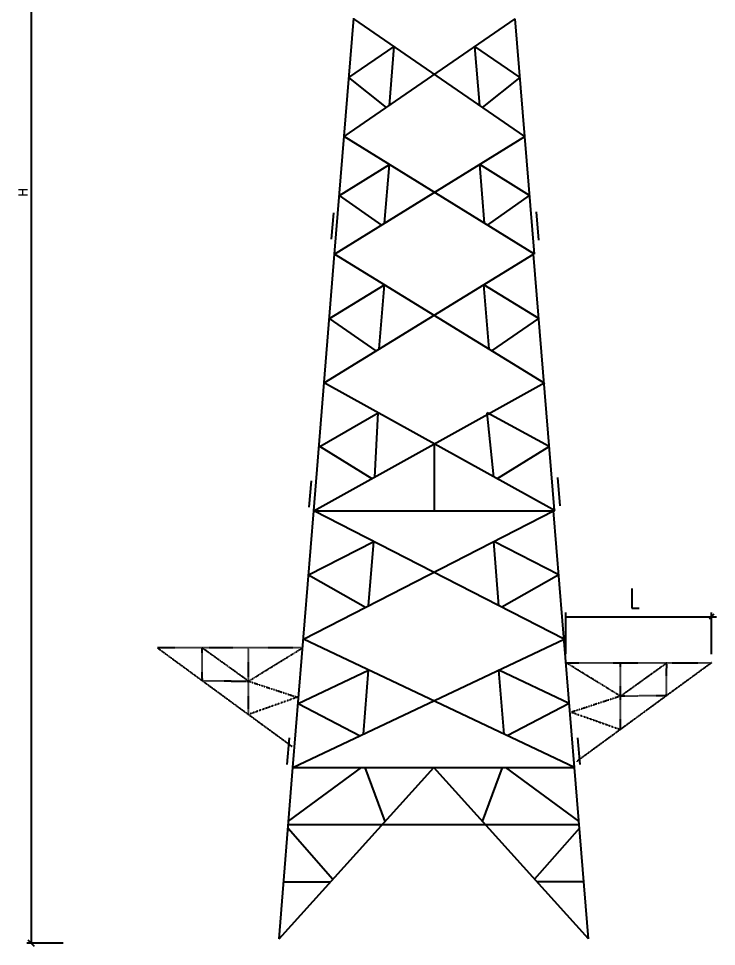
# Model space of a CAD drawing. Header units: millimetres. Extents: x -25344 to 5907, y -19679 to 18215.
# Drawn here: x -25306 to -9177, y -19679 to 1775 of the extents above; entities that cross this region are included whole.
import ezdxf

# ---------------------------------------------------------------- set-up
doc = ezdxf.new("R2010")
doc.units = ezdxf.units.MM
doc.linetypes.add('DASHDOTX2', pattern=[2, 1, -0.5, 0, -0.5])
for name, color, linetype in [('4', 2, 'DASHDOTX2'), ('基本图元层', 7, 'Continuous'), ('尺寸标注层', 7, 'Continuous'), ('标注', 7, 'Continuous')]:
    doc.layers.add(name, color=color, linetype=linetype)
doc.styles.get("Standard").update_dxf_attribs({"font": 'txt', "bigfont": 'gbcbig.shx'})

msp = doc.modelspace()

# ---------------------------------------------------------------- linework, layer by layer
for p, q in [((-18002, -3675), (-17554, 1785)), ((-17781, -953), (-13826, 1770)), ((-13605, -953), (-17560, 1770)), ((-13384, -3675), (-13826, 1770)), ((-17670, 409), (-16626, 1127)), ((-16737, -234), (-16626, 1127)), ((-14649, -234), (-14759, 1127)), ((-13715, 409), (-14759, 1127)), ((-16802, -279), (-17670, 409)), ((-14584, -279), (-13715, 409)), ((-18002, -3675), (-13605, -953)), ((-13384, -3675), (-17781, -953)), ((-17891, -2314), (-16737, -1599)), ((-16847, -2960), (-16737, -1599)), ((-14538, -2960), (-14649, -1599)), ((-13494, -2314), (-14649, -1599)), ((-16914, -3002), (-17891, -2314)), ((-14471, -3002), (-13494, -2314)), ((-18076, -3328), (-18021, -2715)), ((-13343, -2693), (-13289, -3350)), ((-18483, -9608), (-18002, -3675)), ((-18243, -6645), (-13404, -3675)), ((-13163, -6645), (-18002, -3675)), ((-12923, -9599), (-13404, -3675)), ((-18122, -5160), (-16852, -4380)), ((-16973, -5865), (-16852, -4380)), ((-13283, -5160), (-14553, -4380)), ((-14433, -5865), (-14553, -4380)), ((-17040, -5906), (-18122, -5160)), ((-14365, -5906), (-13283, -5160)), ((-18483, -9608), (-13147, -6638)), ((-12906, -9608), (-18258, -6638)), ((-18347, -8123), (-16996, -7344)), ((-17069, -8829), (-16996, -7344)), ((-14320, -8829), (-14473, -7344)), ((-13043, -8123), (-14473, -7344)), ((-17136, -8870), (-18347, -8123)), ((-15699, -8059), (-15699, -9605)), ((-14253, -8870), (-13043, -8123)), ((-18592, -9523), (-18538, -8910)), ((-12851, -8839), (-12797, -9495)), ((-18965, -15545), (-18483, -9605)), ((-18724, -12575), (-12941, -9605)), ((-12700, -12575), (-18483, -9605)), ((-18483, -9605), (-12941, -9605)), ((-18483, -9608), (-12920, -9608)), ((-12459, -15545), (-12941, -9605)), ((-18603, -11090), (-17097, -10317)), ((-17218, -11801), (-17097, -10317)), ((-12820, -11090), (-14326, -10317)), ((-14206, -11801), (-14326, -10317)), ((-18603, -11090), (-17288, -11838)), ((-12820, -11090), (-14136, -11838)), ((-18965, -15545), (-12700, -12575)), ((-12459, -15545), (-18724, -12575)), ((-18844, -14060), (-17218, -13289)), ((-17338, -14774), (-17218, -13289)), ((-12579, -14060), (-14206, -13289)), ((-14085, -14774), (-14206, -13289)), ((-18844, -14060), (-17410, -14807)), ((-12579, -14060), (-14014, -14807)), ((-19096, -15472), (-19042, -14859)), ((-12328, -15472), (-12382, -14859)), ((-19287, -19504), (-18965, -15545)), ((-19287, -19504), (-15712, -15545)), ((-19066, -16786), (-17378, -15545)), ((-18965, -15545), (-12459, -15545)), ((-16837, -16791), (-17299, -15545)), ((-12137, -19504), (-15712, -15545)), ((-14586, -16791), (-14125, -15545)), ((-12358, -16786), (-14046, -15545)), ((-12137, -19504), (-12459, -15545)), ((-19078, -16943), (-18042, -18126)), ((-12352, -16864), (-19072, -16864)), ((-12345, -16943), (-13381, -18126)), ((-19179, -18185), (-18095, -18185)), ((-12244, -18185), (-13329, -18185))]:
    msp.add_line(p, q)
at = {"color": 7, "linetype": 'Continuous'}
msp.add_line((-9234, -11999), (-9348, -12113), dxfattribs=at)
at = {"color": 0, "linetype": 'ByBlock'}
msp.add_line((-24939, -19679), (-25086, -19532), dxfattribs=at)
at = {"layer": '4', "color": 0}
for p, q in [((-18744, -12776), (-22095, -12776)), ((-22095, -12776), (-18982, -15056)), ((-21059, -13535), (-21063, -12776)), ((-19992, -13546), (-21063, -12776)), ((-19992, -14316), (-19992, -12776)), ((-19992, -13546), (-18744, -12776)), ((-12646, -13123), (-9295, -13123)), ((-11398, -13893), (-12646, -13123)), ((-9295, -13123), (-12407, -15403)), ((-11398, -14663), (-11398, -13123)), ((-11398, -13893), (-10327, -13123)), ((-10331, -13882), (-10327, -13123)), ((-21059, -13535), (-19992, -13546)), ((-19992, -13546), (-18865, -13916)), ((-18863, -13916), (-19992, -14316)), ((-11398, -13893), (-12524, -14263)), ((-10331, -13882), (-11398, -13893)), ((-12526, -14263), (-11398, -14663))]:
    msp.add_line(p, q, dxfattribs=at)
at = {"layer": '基本图元层', "color": 0}
msp.add_line((-25013, -1413), (-25013, -19603), dxfattribs=at)
at = {"layer": '尺寸标注层', "color": 7}
for p, q in [((-12656, -12923), (-12656, -11961)), ((-9291, -12923), (-9291, -11961)), ((-12656, -12056), (-9291, -12056)), ((-9291, -12056), (-9177, -12056))]:
    msp.add_line(p, q, dxfattribs=at)
at = {"layer": '标注', "color": 0, "lineweight": 25}
for p, q in [((-25013, 2033), (-25013, 560)), ((-25013, 560), (-25013, -1413)), ((-24279, -19603), (-25116, -19603))]:
    msp.add_line(p, q, dxfattribs=at)

# ---------------------------------------------------------------- texts
at = {"color": 7, "width": 0.7}
msp.add_text('L', height=456, dxfattribs=at).set_placement((-11185, -11860))
at = {"layer": '标注', "color": 0}
msp.add_text('H', height=206, rotation=90, dxfattribs=at).set_placement((-25100, -2340))

doc.saveas('drawing.dxf')
